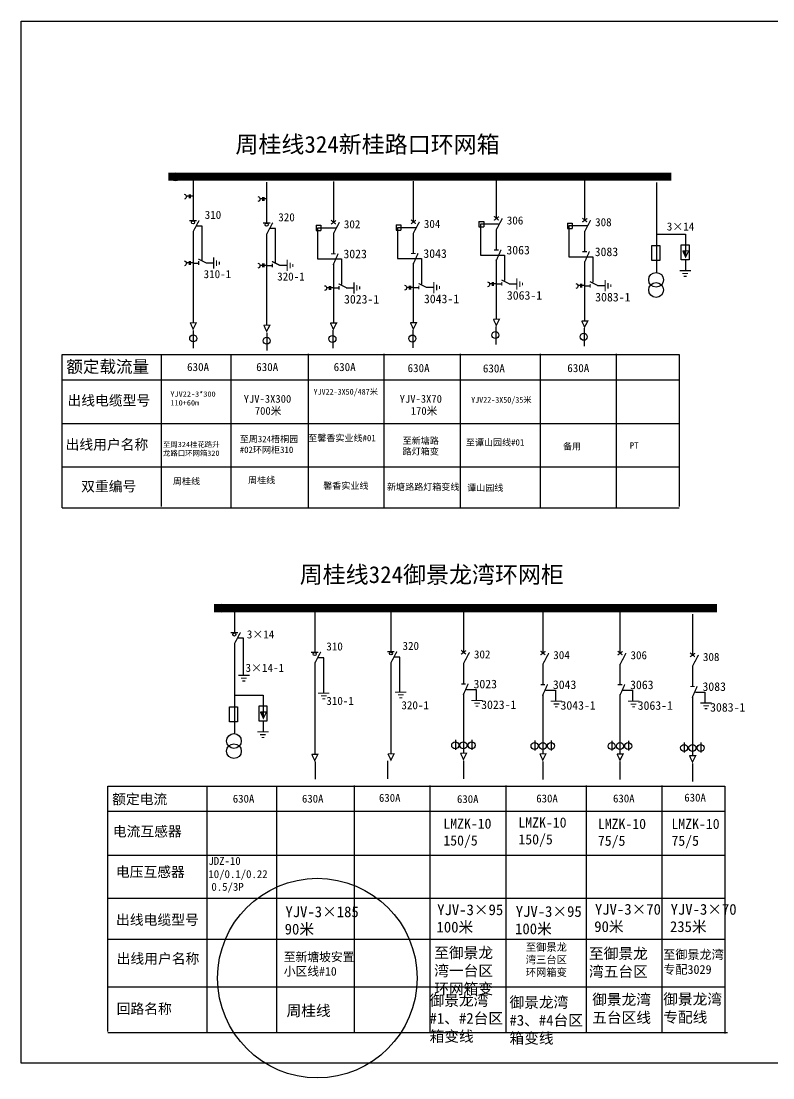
# Model space of a CAD drawing. Extents: x -15 to 478, y -238 to 7.
# Drawn here: x -15.3 to 159, y -238.2 to 6.7 of the extents above; entities that cross this region are included whole.
import ezdxf

# ---------------------------------------------------------------- set-up
doc = ezdxf.new("R2010")
doc.units = 0
doc.header["$LTSCALE"] = 0.774411
doc.linetypes.add('ACAD_ISO02W100', pattern=[15, 12, -3])
doc.linetypes.add('CENTER', pattern=[50.8, 31.75, -6.35, 6.35, -6.35])
doc.layers.get('0').update_dxf_attribs({"linetype": 'CONTINUOUS'})
doc.layers.add('2', color=7, linetype='CONTINUOUS')
doc.styles.add('HZ', font='')
doc.styles.add('hztxt_txtstyle_2.70_0_0', font='simkai.ttf', dxfattribs={"height": 2.7})
doc.styles.get("Standard").update_dxf_attribs({"font": '', "height": 2.5})
doc.styles.add('字体', font='', dxfattribs={"height": 2.5})
doc.styles.get('HZ').set_extended_font_data('SimSun')
doc.styles.get('Standard').set_extended_font_data('SimSun')
doc.styles.get('字体').set_extended_font_data('SimSun')

# ---------------------------------------------------------------- blocks, each defined once
blk = doc.blocks.new('JD')
for points in [[(-2, 0.2), (-2, -0.2), (2, 0.2), (2, -0.2)], [(1, -1.2), (1, -0.8), (-1, -1.2), (-1, -0.8)], [(-0.5, -1.8), (-0.5, -2.2), (0.5, -1.8), (0.5, -2.2)]]:
    blk.add_trace(points)

msp = doc.modelspace()

# ---------------------------------------------------------------- linework, layer by layer
for p, q in [((24.6, -30.06), (24.6, -39.48)), ((41.66, -30.62), (41.66, -40.04)), ((57.13, -30.43), (57.13, -39.93)), ((75.66, -30.34), (75.66, -39.85)), ((94.9, -29.53), (94.9, -39.03)), ((115.39, -29.93), (115.39, -39.43)), ((132.08, -30.65), (132.08, -51.62)), ((53.13, -40.58), (53.13, -41.83)), ((53.13, -40.58), (54.25, -40.58)), ((54.25, -40.58), (54.25, -41.83)), ((71.66, -40.5), (71.66, -41.75)), ((71.66, -40.5), (72.78, -40.5)), ((72.78, -40.5), (72.78, -41.75)), ((90.9, -39.68), (90.9, -40.93)), ((90.9, -39.68), (92.02, -39.68)), ((90.9, -40.93), (92.02, -40.93)), ((92.02, -39.68), (92.02, -40.93)), ((94.9, -41.59), (94.9, -46.24)), ((111.39, -40.09), (111.39, -41.33)), ((111.39, -40.09), (112.51, -40.09)), ((111.39, -41.33), (112.51, -41.33)), ((112.51, -40.09), (112.51, -41.33)), ((24.6, -42.04), (24.6, -63.24)), ((41.66, -42.59), (41.66, -63.79)), ((53.13, -41.83), (54.25, -41.83)), ((57.13, -42.49), (57.13, -47.13)), ((71.66, -41.75), (72.78, -41.75)), ((75.66, -42.4), (75.66, -47.05)), ((115.39, -41.99), (115.39, -46.64)), ((94.9, -48.56), (94.9, -62.28)), ((115.39, -48.96), (115.39, -62.69)), ((24.6, -49.34), (25.9, -49.34)), ((27.6, -49.31), (29.36, -49.31)), ((41.66, -49.9), (42.96, -49.9)), ((44.65, -49.86), (46.42, -49.86)), ((57.13, -49.46), (57.13, -63.18)), ((75.66, -49.38), (75.66, -63.1)), ((57.13, -55.09), (58.42, -55.09)), ((60.12, -55.06), (61.89, -55.06)), ((75.66, -55.01), (76.96, -55.01)), ((78.65, -54.97), (80.42, -54.97)), ((94.9, -54.2), (96.2, -54.2)), ((97.89, -54.16), (99.66, -54.16)), ((115.39, -54.6), (116.68, -54.6)), ((118.38, -54.56), (120.15, -54.56)), ((-5.78, -106.07), (-5.77, -70.54)), ((-5.77, -70.54), (137.34, -70.54)), ((17.22, -70.73), (17.22, -105.79)), ((51.32, -70.43), (51.32, -106.13)), ((68.87, -70.43), (68.87, -106.13)), ((86.54, -70.43), (86.54, -106.13)), ((105.12, -70.43), (105.12, -106.13)), ((122.67, -70.43), (122.67, -106.13)), ((137.34, -70.54), (137.34, -105.79)), ((-5.71, -76.4), (137.37, -76.4)), ((-5.71, -86.58), (137.37, -86.58)), ((137.37, -96.64), (-5.78, -96.64))]:
    msp.add_line(p, q)
at = {"linetype": 'ACAD_ISO02W100'}
for p, q in [((53.48, -41.23), (53.48, -48.39)), ((57.69, -41.23), (53.48, -41.23)), ((72.02, -41.15), (72.02, -48.3)), ((76.22, -41.15), (72.02, -41.15)), ((91.26, -40.33), (91.26, -47.49)), ((95.46, -40.33), (91.26, -40.33)), ((111.74, -40.74), (111.74, -47.89)), ((115.95, -40.74), (111.74, -40.74)), ((53.48, -48.39), (59.03, -48.39)), ((59.03, -48.39), (59.03, -54.29)), ((72.02, -48.3), (77.56, -48.3)), ((77.56, -48.3), (77.56, -54.21)), ((91.26, -47.49), (96.81, -47.49)), ((96.81, -47.49), (96.81, -53.39)), ((111.74, -47.89), (117.29, -47.89)), ((117.29, -47.89), (117.29, -53.79))]:
    msp.add_line(p, q, dxfattribs=at)
at = {"linetype": 'Continuous'}
for p, q in [((132.08, -42.62), (138.75, -42.62)), ((138.75, -42.62), (138.75, -47.65)), ((138.75, -47.65), (138.44, -46.44)), ((138.76, -48.61), (138.76, -51.17))]:
    msp.add_line(p, q, dxfattribs=at)
at = {"linetype": 'CENTER'}
for p, q in [((24.61, -64.96), (24.61, -69.08)), ((41.67, -65.51), (41.67, -69.63)), ((57, -64.92), (57, -69.1)), ((75.53, -64.84), (75.53, -69.02)), ((94.77, -64.03), (94.77, -68.2)), ((115.26, -64.43), (115.26, -68.6))]:
    msp.add_line(p, q, dxfattribs=at)
at = {"color": 0, "linetype": 'Continuous'}
for p, q in [((33.32, -70.53), (33.32, -106.12)), ((87.99, -148.19), (90.21, -148.19)), ((90.21, -148.19), (90.21, -150.6)), ((106.39, -148.34), (108.61, -148.34)), ((108.61, -148.34), (108.61, -150.75)), ((124.29, -148.37), (126.51, -148.37)), ((126.51, -148.37), (126.51, -150.78)), ((141.09, -148.79), (143.3, -148.79)), ((143.3, -148.79), (143.3, -151.2)), ((34.18, -149.53), (40.85, -149.53)), ((40.85, -149.53), (40.85, -154.56)), ((40.85, -154.56), (40.53, -153.35)), ((40.85, -155.53), (40.85, -158.09)), ((43.92, -170.57), (43.92, -227.73)), ((4.85, -217.16), (147.97, -217.16)), ((4.85, -227.73), (148.55, -227.73))]:
    msp.add_line(p, q, dxfattribs=at)
at = {"color": 0}
for p, q in [((137.34, -106.14), (-5.78, -106.14)), ((34.18, -130.3), (34.18, -135.01)), ((52.8, -130.11), (52.8, -139.53)), ((70.47, -129.99), (70.47, -139.41)), ((87.28, -130.13), (87.28, -139.63)), ((105.68, -130.29), (105.68, -139.79)), ((123.58, -130.31), (123.58, -139.81)), ((140.38, -130.73), (140.38, -140.23)), ((34.18, -137.57), (34.18, -158.53)), ((70.47, -141.97), (70.47, -163.17)), ((52.8, -142.09), (52.8, -163.29)), ((87.28, -142.19), (87.28, -146.84)), ((105.68, -142.35), (105.68, -146.99)), ((123.58, -142.37), (123.58, -147.02)), ((140.38, -142.79), (140.38, -147.44)), ((87.28, -149.16), (87.28, -162.88)), ((105.68, -149.32), (105.68, -163.04)), ((123.58, -149.35), (123.58, -163.07)), ((140.38, -149.76), (140.38, -163.49)), ((85.42, -159.9), (85.42, -162.19)), ((89.23, -159.9), (89.23, -162.19)), ((103.82, -160.06), (103.82, -162.35)), ((107.63, -160.06), (107.63, -162.35)), ((121.72, -160.09), (121.72, -162.37)), ((125.53, -160.09), (125.53, -162.37)), ((138.51, -160.5), (138.51, -162.79)), ((142.33, -160.5), (142.33, -162.79)), ((4.82, -227.48), (4.83, -170.59)), ((4.83, -170.59), (147.94, -170.59)), ((27.82, -170.78), (27.82, -227.73)), ((61.92, -170.47), (61.92, -227.73)), ((79.47, -170.47), (79.47, -227.74)), ((97.14, -170.47), (97.14, -227.73)), ((115.72, -170.47), (115.72, -227.72)), ((133.27, -170.47), (133.27, -227.74)), ((147.94, -170.59), (147.94, -227.96)), ((4.89, -176.44), (147.97, -176.44)), ((4.89, -186.63), (147.97, -186.63)), ((147.97, -196.69), (4.82, -196.69)), ((147.94, -206.19), (4.82, -206.19))]:
    msp.add_line(p, q, dxfattribs=at)
at = {"color": 0, "linetype": 'CENTER'}
for p, q in [((52.88, -164.89), (52.88, -169.01)), ((69.7, -164.73), (69.7, -168.9)), ((87.28, -164.73), (87.28, -168.9)), ((105.68, -164.88), (105.68, -169.06)), ((123.58, -164.91), (123.58, -169.09)), ((140.38, -165.33), (140.38, -169.51))]:
    msp.add_line(p, q, dxfattribs=at)
at = {"linetype": 'Continuous'}
for points in [[(-15.27, 6.73), (478.1, 6.73), (478.1, -234.8), (-15.27, -234.8)], [(130.98, -45.29), (132.83, -45.29), (132.83, -48.79), (130.98, -48.79)], [(137.8, -45.1), (139.65, -45.1), (139.65, -48.6), (137.8, -48.6)]]:
    msp.add_lwpolyline(points, close=True, dxfattribs=at)
for points, const_width in [([(18.88, -29.31), (135.52, -29.31)], 1.88), ([(75.13, -39.33), (76.24, -40.24)], 0.281), ([(94.37, -39.45), (95.51, -38.59)], 0.281), ([(94.38, -38.51), (95.48, -39.43)], 0.281), ([(94.9, -41.66), (96.31, -39)], 0.281), ([(114.85, -39.85), (115.99, -39)], 0.281), ([(114.86, -38.92), (115.96, -39.83)], 0.281), ([(23.77, -39.52), (25.43, -39.52)], 0.281), ([(24.6, -42.11), (26.01, -39.45)], 0.281), ([(40.83, -40.07), (42.49, -40.07)], 0.281), ([(41.66, -42.67), (43.07, -40)], 0.281), ([(56.59, -40.35), (57.73, -39.49)], 0.281), ([(56.6, -39.41), (57.7, -40.33)], 0.281), ([(57.13, -42.56), (58.53, -39.89)], 0.281), ([(75.12, -40.26), (76.27, -39.41)], 0.281), ([(75.66, -42.48), (77.07, -39.81)], 0.281), ([(115.39, -42.06), (116.79, -39.4)], 0.281), ([(94.4, -46.31), (95.44, -46.31)], 0.281), ([(94.84, -48.91), (96.03, -46.25)], 0.281), ([(115.33, -49.31), (116.51, -46.66)], 0.281), ([(138.1, -46.51), (139.53, -46.51), (138.8, -47.96), (138.12, -46.48)], 0.281), ([(25.83, -48.4), (27.7, -49.34)], 0.281), ([(25.9, -48.91), (25.9, -49.77)], 0.281), ([(42.88, -48.96), (44.76, -49.9)], 0.281), ([(56.62, -47.21), (57.66, -47.21)], 0.281), ([(57.07, -49.8), (58.25, -47.15)], 0.281), ([(75.15, -47.13), (76.2, -47.13)], 0.281), ([(75.6, -49.72), (76.78, -47.07)], 0.281), ([(114.88, -46.71), (115.92, -46.71)], 0.281), ([(42.96, -49.46), (42.96, -50.33)], 0.281), ([(96.13, -53.26), (98, -54.2)], 0.281), ([(96.2, -53.76), (96.2, -54.63)], 0.281), ([(116.61, -53.66), (118.49, -54.6)], 0.281), ([(58.35, -54.16), (60.23, -55.09)], 0.281), ([(58.42, -54.66), (58.42, -55.53)], 0.281), ([(76.89, -54.07), (78.76, -55.01)], 0.281), ([(76.96, -54.58), (76.96, -55.44)], 0.281), ([(116.68, -54.17), (116.68, -55.03)], 0.281), ([(23.91, -63.2), (25.34, -63.2), (24.61, -64.65), (23.93, -63.17)], 0.281), ([(40.97, -63.75), (42.4, -63.75), (41.67, -65.2), (40.98, -63.73)], 0.281), ([(56.44, -63.26), (57.87, -63.26), (57.13, -64.72), (56.45, -63.24)], 0.281), ([(74.97, -63.18), (76.4, -63.18), (75.67, -64.63), (74.99, -63.16)], 0.281), ([(94.21, -62.37), (95.64, -62.37), (94.91, -63.82), (94.23, -62.34)], 0.281), ([(114.69, -62.77), (116.13, -62.77), (115.39, -64.22), (114.71, -62.74)], 0.281)]:
    msp.add_lwpolyline(points, dxfattribs=dict(const_width=const_width))
for points in [[(22.56, -33.4, -0.877934), (22.58, -34.54)], [(39.62, -33.96, -0.877934), (39.64, -35.1)], [(22.56, -48.84, -0.877934), (22.58, -49.98)], [(39.62, -49.4, -0.877934), (39.64, -50.54)], [(92.86, -53.7, -0.877934), (92.88, -54.84)], [(55.08, -54.6, -0.877934), (55.11, -55.74)], [(73.62, -54.51, -0.877934), (73.64, -55.65)], [(113.34, -54.1, -0.877934), (113.37, -55.24)]]:
    msp.add_lwpolyline(points, format="xyb")
for points in [[(23.66, -33.88), (23.07, -33.88)], [(23.66, -33.49), (23.66, -34.34)], [(23.92, -33.49), (23.92, -34.34)], [(24.6, -33.88), (23.92, -33.88)], [(40.71, -34.04), (40.71, -34.9)], [(40.98, -34.04), (40.98, -34.9)], [(40.71, -34.44), (40.12, -34.44)], [(41.66, -34.44), (40.98, -34.44)], [(23.66, -48.93), (23.66, -49.79)], [(23.92, -48.93), (23.92, -49.79)], [(23.66, -49.33), (23.07, -49.33)], [(24.6, -49.33), (23.92, -49.33)], [(40.71, -49.88), (40.12, -49.88)], [(40.71, -49.49), (40.71, -50.34)], [(40.98, -49.49), (40.98, -50.34)], [(41.66, -49.88), (40.98, -49.88)], [(93.95, -53.79), (93.95, -54.64)], [(94.22, -53.79), (94.22, -54.64)], [(56.18, -55.08), (55.59, -55.08)], [(56.18, -54.68), (56.18, -55.54)], [(56.44, -54.68), (56.44, -55.54)], [(57.12, -55.08), (56.44, -55.08)], [(74.71, -55), (74.12, -55)], [(74.71, -54.6), (74.71, -55.46)], [(74.98, -54.6), (74.98, -55.46)], [(75.66, -55), (74.98, -55)], [(93.95, -54.18), (93.36, -54.18)], [(94.9, -54.18), (94.22, -54.18)], [(114.44, -54.58), (113.85, -54.58)], [(114.44, -54.19), (114.44, -55.05)], [(114.7, -54.19), (114.7, -55.05)], [(115.38, -54.58), (114.7, -54.58)]]:
    msp.add_lwpolyline(points)
at = {"linetype": 'ACAD_ISO02W100'}
for points in [[(26.69, -48.92), (26.69, -40.81), (25.29, -40.81)], [(43.75, -49.48), (43.75, -41.36), (42.35, -41.36)]]:
    msp.add_lwpolyline(points, dxfattribs=at)
at = {"color": 0}
for points, const_width in [([(29.48, -129.36), (146.12, -129.36)], 1.88), ([(33.35, -135.05), (35, -135.05)], 0.281), ([(34.18, -137.64), (35.58, -134.98)], 0.281), ([(51.97, -139.57), (53.63, -139.57)], 0.281), ([(52.8, -142.16), (54.2, -139.49)], 0.281), ([(69.64, -139.45), (71.3, -139.45)], 0.281), ([(70.47, -142.04), (71.87, -139.38)], 0.281), ([(86.75, -140.05), (87.89, -139.19)], 0.281), ([(86.76, -139.11), (87.86, -140.03)], 0.281), ([(87.28, -142.26), (88.69, -139.59)], 0.281), ([(105.15, -140.21), (106.29, -139.35)], 0.281), ([(105.16, -139.27), (106.26, -140.19)], 0.281), ([(105.68, -142.42), (107.09, -139.75)], 0.281), ([(123.05, -140.23), (124.19, -139.38)], 0.281), ([(123.06, -139.3), (124.16, -140.21)], 0.281), ([(139.85, -139.71), (140.96, -140.63)], 0.281), ([(123.58, -142.45), (124.99, -139.78)], 0.281), ([(139.84, -140.65), (140.99, -139.8)], 0.281), ([(140.38, -142.86), (141.79, -140.2)], 0.281), ([(86.78, -146.91), (87.82, -146.91)], 0.281), ([(87.23, -149.51), (88.41, -146.85)], 0.281), ([(105.18, -147.07), (106.22, -147.07)], 0.281), ([(105.62, -149.66), (106.81, -147.01)], 0.281), ([(123.08, -147.09), (124.12, -147.09)], 0.281), ([(123.53, -149.69), (124.71, -147.04)], 0.281), ([(139.87, -147.51), (140.92, -147.51)], 0.281), ([(140.32, -150.11), (141.5, -147.45)], 0.281), ([(40.2, -153.43), (41.63, -153.43), (40.9, -154.88), (40.21, -153.4)], 0.281), ([(52.11, -163.25), (53.54, -163.25), (52.81, -164.7), (52.12, -163.22)], 0.281), ([(69.78, -163.13), (71.21, -163.13), (70.48, -164.58), (69.79, -163.1)], 0.281), ([(86.59, -162.97), (88.02, -162.97), (87.29, -164.42), (86.61, -162.94)], 0.281), ([(104.99, -163.12), (106.42, -163.12), (105.69, -164.58), (105.01, -163.1)], 0.281), ([(122.89, -163.15), (124.32, -163.15), (123.59, -164.6), (122.91, -163.13)], 0.281), ([(139.69, -163.57), (141.12, -163.57), (140.39, -165.02), (139.7, -163.54)], 0.281)]:
    msp.add_lwpolyline(points, dxfattribs=dict(at, const_width=const_width))
at = {"color": 0, "linetype": 'ACAD_ISO02W100'}
for points in [[(36.27, -144.85), (36.27, -136.34), (34.86, -136.34)], [(54.89, -148.97), (54.89, -140.86), (53.49, -140.86)], [(72.56, -148.85), (72.56, -140.74), (71.16, -140.74)]]:
    msp.add_lwpolyline(points, dxfattribs=at)
at = {"color": 0, "linetype": 'Continuous'}
for points in [[(33.08, -152.21), (34.93, -152.21), (34.93, -155.71), (33.08, -155.71)], [(39.9, -152.02), (41.74, -152.02), (41.74, -155.52), (39.9, -155.52)]]:
    msp.add_lwpolyline(points, close=True, dxfattribs=at)
for centre, radius in [((20.52, -29.34), 0.933), ((24.6, -39.91), 0.36), ((41.66, -40.47), 0.36), ((24.63, -66.81), 0.812), ((56.92, -66.94), 0.812), ((75.45, -66.85), 0.812), ((94.7, -66.04), 0.812), ((115.18, -66.44), 0.812), ((41.69, -67.36), 0.812)]:
    msp.add_circle(centre, radius)
at = {"linetype": 'Continuous'}
for centre in [(131.97, -53.24), (131.97, -55.59)]:
    msp.add_circle(centre, 1.71, dxfattribs=at)
at = {"color": 0}
for centre, radius in [((31.12, -129.38), 0.933), ((34.18, -135.45), 0.36), ((52.8, -139.96), 0.36), ((70.47, -139.85), 0.36), ((85.38, -161.15), 0.812), ((87.3, -161.15), 0.812), ((89.19, -161.15), 0.812), ((103.78, -161.3), 0.812), ((105.7, -161.3), 0.812), ((107.59, -161.3), 0.812), ((121.68, -161.33), 0.812), ((123.6, -161.33), 0.812), ((125.49, -161.33), 0.812), ((138.47, -161.75), 0.812), ((140.4, -161.75), 0.812), ((142.29, -161.75), 0.812)]:
    msp.add_circle(centre, radius, dxfattribs=at)
at = {"color": 0, "linetype": 'Continuous'}
for centre in [(34.07, -160.15), (34.07, -162.51)]:
    msp.add_circle(centre, 1.71, dxfattribs=at)
at = {"color": 1, "linetype": 'Continuous'}
msp.add_circle((53.41, -215.11), 23.13, dxfattribs=at)

# ---------------------------------------------------------------- block references
at = {"xscale": 0.65625, "yscale": 0.65625, "zscale": 0.65625, "rotation": 90}
for p in [(29.39, -49.36), (46.44, -49.91), (61.91, -55.11), (80.44, -55.02), (99.69, -54.21), (120.17, -54.61)]:
    msp.add_blockref('JD', p, dxfattribs=at)
at = {"xscale": 0.65625, "yscale": 0.65625, "zscale": 0.65625}
msp.add_blockref('JD', (138.71, -51.11), dxfattribs=at)
at = {"color": 0, "xscale": 0.65625, "yscale": 0.65625, "zscale": 0.65625}
for p in [(36.38, -144.93), (54.91, -149.04), (72.77, -148.81), (90.45, -150.74), (108.84, -150.9), (126.75, -150.93), (143.54, -151.35), (40.81, -158.02)]:
    msp.add_blockref('JD', p, dxfattribs=at)

# ---------------------------------------------------------------- texts
for s, height, p in [('310', 1.875, (27.3, -39.11)), ('320', 1.875, (44.36, -39.67)), ('306', 1.875, (97.35, -40.41)), ('308', 1.875, (117.83, -40.81)), ('302', 1.875, (59.57, -41.3)), ('304', 1.875, (78.11, -41.22)), ('3×14', 1.875, (134.45, -41.81)), ('3023', 2, (59.47, -48.23)), ('3043', 2, (78, -48.15)), ('3063', 2, (97.25, -47.34)), ('3083', 2, (117.73, -47.74)), ('310-1', 1.875, (27.05, -52.85)), ('320-1', 1.875, (44.1, -53.41)), ('3063-1', 2, (97.37, -57.84)), ('3083-1', 2, (117.85, -58.25)), ('3023-1', 2, (59.6, -58.74)), ('3043-1', 2, (78.13, -58.66)), ('630A', 1.875, (23.21, -74.39)), ('630A', 1.875, (39.24, -74.39)), ('630A', 1.875, (57.2, -74.39)), ('630A', 1.875, (74.34, -74.63)), ('630A', 1.875, (91.8, -74.71)), ('630A', 1.875, (111.37, -74.63)), ('YJV22-3X50/487米', 1.3673, (52.54, -79.88)), ('YJV-3X300', 1.8, (36.34, -81.73)), ('YJV-3X70', 1.8, (72.51, -81.73)), ('YJV22-3X50/35米', 1.3673, (89.09, -81.75)), ('700米', 1.8, (38.93, -84.52)), ('170米', 1.8, (75.09, -84.52))]:
    msp.add_text(s, height=height).set_placement(p)
at = {"style": 'HZ'}
for s, height, p in [('额定载流量', 2.812, (-4.78, -74.77)), ('出线电缆型号', 2.344, (-4.52, -82.37)), ('出线用户名称', 2.344, (-4.96, -92.58)), ('双重编号', 2.344, (-1.35, -102.29))]:
    msp.add_text(s, height=height, dxfattribs=at).set_placement(p)
at = {"color": 0}
for s, height, p in [('3×14', 1.875, (37.06, -136.36)), ('310', 1.875, (55.5, -139.16)), ('320', 1.875, (73.17, -139.04)), ('302', 1.875, (89.73, -141.01)), ('304', 1.875, (108.13, -141.16)), ('306', 1.875, (126.03, -141.19)), ('308', 1.875, (142.83, -141.61)), ('3×14-1', 1.875, (36.76, -144.12)), ('3023', 2, (89.63, -147.94)), ('3043', 2, (108.03, -148.09)), ('3063', 2, (125.93, -148.12)), ('3083', 2, (142.72, -148.54)), ('310-1', 1.875, (55.5, -151.78)), ('320-1', 1.875, (72.91, -152.79)), ('3023-1', 2, (91.4, -152.74)), ('3043-1', 2, (109.8, -152.89)), ('3063-1', 2, (127.7, -152.92)), ('3083-1', 2, (144.49, -153.34))]:
    msp.add_text(s, height=height, dxfattribs=at).set_placement(p)
at = {"color": 0, "style": 'HZ'}
for s, height, p in [('额定电流', 2.344, (5.82, -174.81)), ('630A', 1.836, (33.81, -174.44)), ('630A', 1.836, (49.84, -174.44)), ('630A', 1.836, (67.7, -174.24)), ('630A', 1.836, (85.79, -174.53)), ('630A', 1.836, (104.18, -174.39)), ('630A', 1.836, (121.98, -174.39)), ('630A', 1.836, (138.51, -174.18)), ('出线电缆型号', 2.344, (6.74, -202.76))]:
    msp.add_text(s, height=height, dxfattribs=at).set_placement(p)
at = {"color": 0, "linetype": 'Continuous', "attachment_point": 1}
for s, insert, char_height, width, style in [('YJV22-3*300 \\P110+60m', (19.34, -79.11), 1.2204, 19.6738, 'hztxt_txtstyle_2.70_0_0'), ('{\\fSimSun|b0|i0|c134|p2;至周324桂花路升龙路口环网箱320}', (17.63, -90.79), 1.2204, 13.2643, 'hztxt_txtstyle_2.70_0_0'), ('至周324梧桐园#02环网柜310', (35.42, -89.39), 1.5, 14.9, '字体'), ('至馨香实业线#01', (51.3, -89.16), 1.5, 18.8136, '字体'), ('至谭山园线#01', (87.85, -90.18), 1.5, 16.7923, '字体'), ('备用', (110.39, -91.08), 1.5, 16.7923, '字体'), ('PT', (125.86, -90.91), 1.5, 16.7923, '字体'), ('周桂线', (19.92, -99.18), 1.5, 16.925, '字体'), ('周桂线', (37.36, -98.94), 1.5, 16.925, '字体'), ('馨香实业线', (54.77, -100.22), 1.5, 16.7923, '字体'), ('谭山园线', (88.14, -100.7), 1.5, 16.7923, '字体')]:
    msp.add_mtext(s, dxfattribs=dict(at, insert=insert, char_height=char_height, width=width, style=style))
at = {"linetype": 'Continuous', "char_height": 1.5, "attachment_point": 1, "style": '字体'}
for s, insert, width in [('至新塘路路灯箱变', (73.2, -89.77), 10.0167), ('新塘路路灯箱变线', (69.56, -100.49), 16.925)]:
    msp.add_mtext(s, dxfattribs=dict(at, insert=insert, width=width))
at = {"color": 0, "attachment_point": 1}
for s, insert, char_height, width, style in [('\\A1;LMZK-10 \\P150/5', (82.63, -178.13), 2.3438, 30.9463, 'HZ'), ('\\A1;LMZK-10 \\P150/5', (100.04, -177.87), 2.3438, 30.9463, 'HZ'), ('\\A1;LMZK-10 \\P75/5', (118.47, -178.19), 2.3438, 30.9463, 'HZ'), ('\\A1;LMZK-10 \\P75/5', (135.53, -178.19), 2.3438, 30.9463, 'HZ'), ('电流互感器', (6, -179.93), 2.344, 23.4368, 'HZ'), ('JDZ-10 10/0.1/0.22', (28.15, -187.03), 1.8359, 18.359, 'HZ'), ('电压互感器', (6.71, -189.32), 2.344, 23.4368, 'HZ'), ('0.5/3P ', (28.85, -193.04), 1.836, 18.359, 'HZ'), ('YJV-3×95', (81.21, -198.02), 2.5, 18.359, '字体'), ('YJV-3×95', (99.42, -198.42), 2.5, 18.359, '字体'), ('YJV-3×70', (117.78, -197.91), 2.5, 18.359, '字体'), ('YJV-3×70', (135.33, -197.92), 2.5, 18.359, '字体'), ('YJV-3×185', (46.01, -198.49), 2.5, 18.359, '字体'), ('90米', (45.84, -202.5), 2.5, 18.359, '字体'), ('100米', (81.05, -202.03), 2.5, 18.359, '字体'), ('100米', (99.26, -202.43), 2.5, 18.359, '字体'), ('90米', (117.62, -201.92), 2.5, 18.359, '字体'), ('235米', (135.17, -201.93), 2.5, 18.359, '字体'), ('至御景龙湾一台区环网箱变', (80.52, -207.98), 2.5, 15.8112, '字体'), ('至御景龙湾三台区环网箱变', (101.75, -207.06), 1.7484, 10.9477, '字体'), ('至御景龙湾五台区', (116.4, -208.18), 2.5, 15.8112, '字体'), ('出线用户名称', (6.88, -209.42), 2.344, 23.4368, 'HZ'), ('至御景龙湾专配3029', (133.61, -208.65), 2.0594, 15.4094, '字体'), ('御景龙湾#1、#2台区箱变线', (79.44, -219.02), 2.5, 18.318, '字体'), ('御景龙湾#3、#4台区箱变线', (97.97, -219.47), 2.5, 18.318, '字体'), ('御景龙湾\\P五台区线', (117.15, -218.83), 2.5, 18.318, '字体'), ('御景龙湾\\P专配线', (133.63, -218.75), 2.5, 18.318, '字体'), ('回路名称', (6.88, -221.04), 2.344, 23.4368, 'HZ'), ('周桂线', (46.28, -221.41), 2.5, 18.359, '字体')]:
    msp.add_mtext(s, dxfattribs=dict(at, insert=insert, char_height=char_height, width=width, style=style))
at = {"color": 1, "linetype": 'Continuous', "insert": (45.64, -209.21), "char_height": 2, "width": 16.7368, "attachment_point": 1, "style": 'hztxt_txtstyle_2.70_0_0'}
msp.add_mtext('{\\fSimSun|b0|i0|c134|p2;至新塘坡安置小区线#10}', dxfattribs=at)
at = {"layer": '2', "color": 7, "insert": (34.43, -19.88), "char_height": 3.9062, "width": 83.0504, "attachment_point": 1, "style": '字体'}
msp.add_mtext('周桂线324新桂路口环网箱', dxfattribs=at)
at = {"layer": '2', "color": 0, "insert": (49.33, -119.62), "char_height": 3.9062, "width": 83.0504, "attachment_point": 1, "style": '字体'}
msp.add_mtext('{\\fSimSun|b0|i0|c134|p2;周桂线324御景龙湾环网柜}', dxfattribs=at)

doc.saveas('drawing.dxf')
